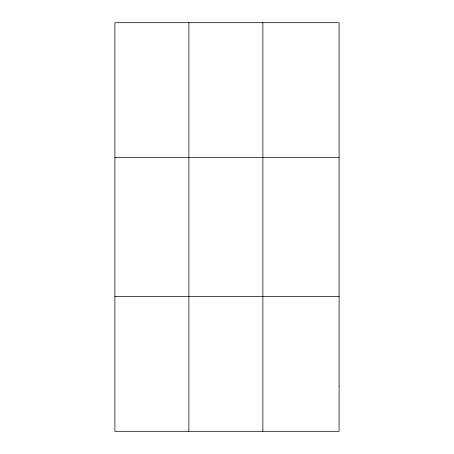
<?xml version="1.0" encoding="UTF-8"?>
<svg xmlns="http://www.w3.org/2000/svg" width="454" height="454" viewBox="0 0 454 454"><rect width="100%" height="100%" fill="white"/><g stroke="black" fill="none" stroke-linecap="round" stroke-linejoin="round"><path stroke-width="0.68" d="M188.887 22.7L188.887 431.3M262.872 22.7L262.872 431.3M114.907 157.538L339.093 157.538M114.907 296.462L339.093 296.462M339.093 386.354L339.093 431.3L114.907 431.3L114.907 22.7L339.093 22.7L339.093 386.354"/></g></svg>
